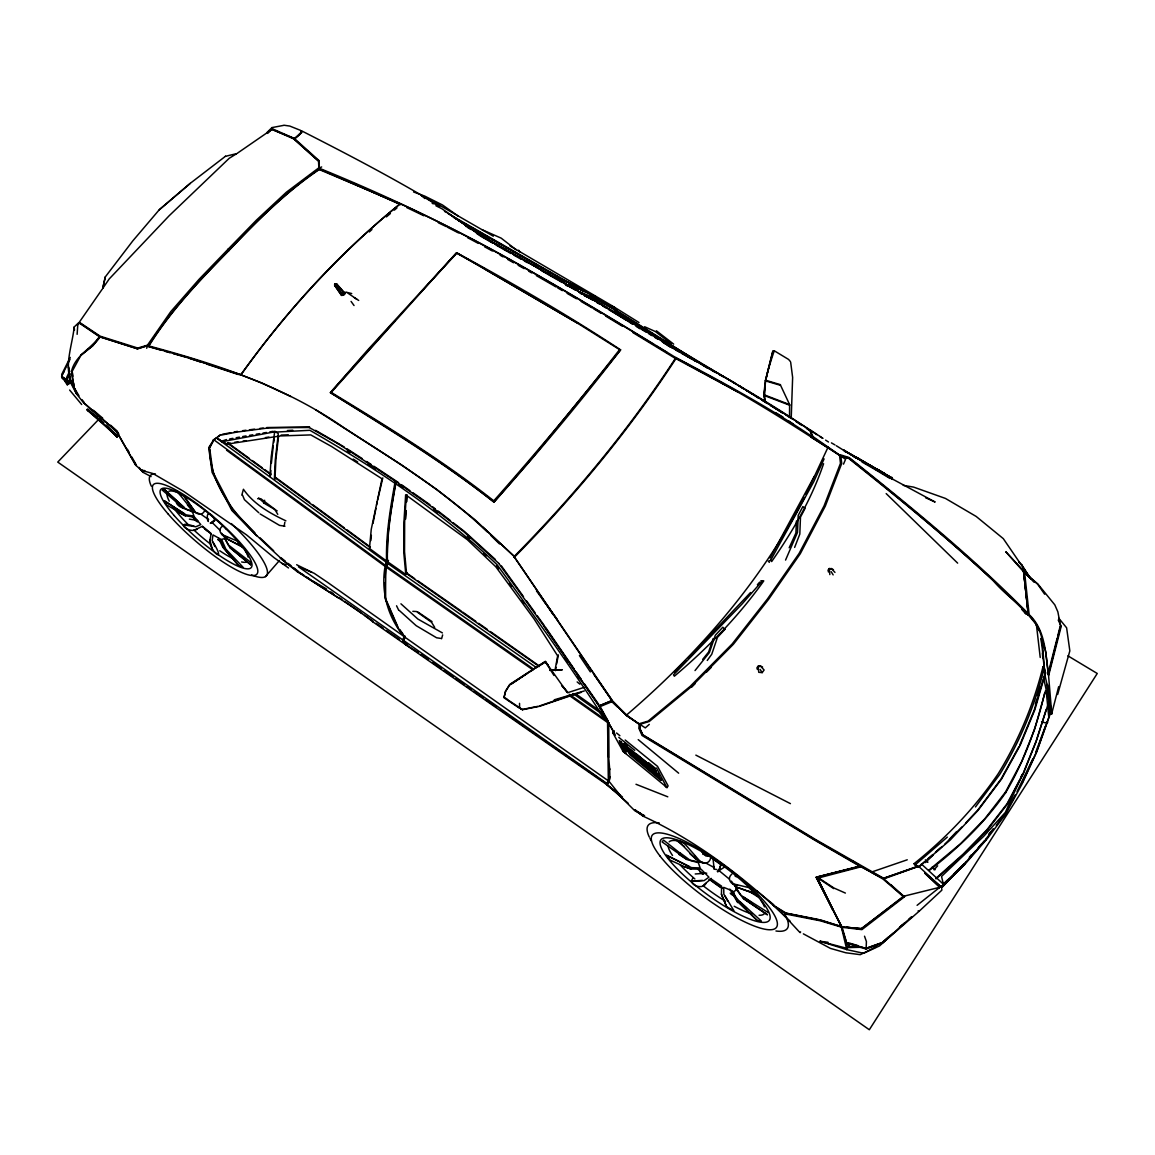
<?xml version="1.0" encoding="UTF-8"?>
<svg xmlns="http://www.w3.org/2000/svg" width="1155" height="1155" viewBox="0 0 1155 1155"><rect width="100%" height="100%" fill="white"/><g stroke="black" fill="none" stroke-linecap="round" stroke-linejoin="round"><path stroke-width="1.5" d="M386.593 566.253L386.362 562.312L270.414 477.246L216.36 437.933L213.92 439.838L385.727 565.632L532.585 668.413M209.878 540.02C208.882 551.195 227.405 565.329 213.069 542.215M385.727 565.632L386.391 561.258M569.762 695.844L607.559 722.496L608.339 780.852L609.219 780.621L609.826 776.651M407.21 572.793L405.795 574.468L386.564 561.041C385.813 534.447 390.361 508.056 395.082 481.967M387.344 552.595C387.199 529.481 391.646 506.569 395.429 483.844M387.43 561.677C386.694 535.068 391.256 508.662 395.977 482.573M791.218 418.197L792.633 377.44L790.67 362.251M543.933 626.068L599.084 705.922L610.143 701.359L612.569 701.432L626.111 715.104L639.047 724.127L638.989 728.574L642.108 735.504L814.477 840.032L859.594 866.12L882.969 878.161L884.181 878.738L919.048 866.149M789.515 417.143L789.601 404.568L780.592 385.351L765.317 380.832L763.874 394.62M941.513 887.531L949.078 878.955M80.114 322.794L100.225 336.206L137.763 348.059L147.465 345.172L148.923 345.937C170.897 310.435 199.844 280.217 228.95 250.563C256.785 221.327 285.343 192.466 318.924 169.756L318.535 161.195L293.803 138.932L272.06 129.317L237.324 153.254M796.445 520.963L795.91 533.004L789.183 547.759M137.763 348.059L137.2 348.752L100.023 336.928L92.386 346.067L80.821 355.422M846.759 943.346L842.139 927.321L816.152 877.208L841.143 926.137L846.759 943.346L866.12 949.035L866.409 941.57L864.518 936.2M272.421 129.692L294.554 138.643L319.141 160.675L318.924 169.756M274.414 478.372L275.28 459.935L278.312 433.659L274.76 431.133L271.208 456.947L269.909 476.524M274.962 479.354L275.915 459.228L278.543 436.46M829.824 574.598L829.247 568.52L833.448 569.617M757.29 669.366L758.055 666.551L760.409 666.002L764.105 670.001L762.184 672.629L758.777 672.311L758.055 666.551L760.409 666.002L762.603 667.07M638.975 812.514L644.144 816.051L634.745 810.695L616.987 793.023L607.458 785.328L607.198 783.682L609.219 780.621M1039.442 630.977L1035.703 623.7L1028.325 614.98L1023.503 570.743L1005.774 551.744L1024.644 572.952M704.781 373.758C751.226 398.316 795.434 426.758 839.497 455.287L840.826 455.907L841.721 463.458L825.305 506.092L800.314 553.678L768.624 599.286L733.396 644.259L691.311 686.749L649.312 721.456L639.87 724.387L639.639 728.459L642.584 734.941L814.723 839.685L883.07 879.114L903.528 896.713L861.182 928.822L841.49 926.613L820.324 919.842M405.419 519.245L405.939 510.683M406.459 502.122L406.863 495.264M482.602 526.911L513.47 555.714L611.861 700.594L611.255 701.027L611.674 699.612L513.47 555.714L474.705 519.49L436.994 489.633L401.565 464.888L315.719 409.823M406.315 495.582L404.654 521.728L404.539 551.715L406.56 573.559L539.298 666.565M405.434 519.216L405.983 510.496M406.546 501.775L406.979 494.802M270.53 475.831L270.891 470.489M271.367 463.372L273.259 445.917M385.12 577.558L385.842 566.643L385.423 599.228L397.854 627.771L404.351 636.795L608.339 780.852L606.317 783.913L607.516 784.404L600.239 779.336M638.874 723.997L639.87 724.387L639.682 728.632L642.584 734.941M77.125 334.315L77.876 323.458L80.056 323.559L99.402 336.625L137.734 348.824L147.667 345.619C216.332 363.998 285.054 386.622 343.872 427.697C393.335 459.849 444.531 490.687 487.15 531.849M763.96 396.858L765.072 386.867M386.68 564.073L385.091 566.369C380.702 591.389 387.734 617.463 404.25 636.636L405.102 636.405L403.543 639.596M185.406 515.765L166.811 505.038L164.299 500.707L184.093 513.585M370.87 540.554L371.361 535.328M405.174 642.093L406.719 645.342L403.514 640.404L405.073 637.228M986.139 839.151L964.439 863.839L943.361 884.167L941.57 887.199L924.91 872.891L939.997 887.141L917.099 905.318M845.388 451.85L843.525 450.205M765.361 401.594C762.184 384.832 769.75 364.807 774.211 350.745L788.562 359.422L790.453 361.602M273.735 442.481L274.211 439.044M204.68 510.784C200.219 519.418 190.907 509.326 187.37 504.879M555.064 669.943L557.648 655.852L534.101 618.979L495.798 566.773L467.299 539.659L405.65 494.744L403.889 522.638L403.774 552.624L405.795 574.468M555.555 670.665L556.075 667.316M556.595 663.981L558.399 654.899M77.876 323.458L74.165 327.024C72.317 346.11 62.558 368.503 73.357 386.333L79.002 395.847M1058.225 620.062L1061.214 626.27L1048.581 675.747L1051.743 713.545L1047.484 684.453M372.993 523.359L375.924 508.417M376.573 505.096L377.223 501.775M61.576 376.516L68.145 380.587L68.65 384.153L61.922 378.031L61.677 375.924M105.249 276.911L102.651 288.519L109.22 278.933L169.179 215.725L229.268 158.249L236.645 153.702M102.781 288.331L105.35 276.839L132.839 240.832L159.274 209.748L190.301 183.298L225.528 156.228M1058.673 686.676L1051.599 714.05L1051.873 712.895M377.613 500.072L382.796 477.896M519.533 703.337L519.591 708.275L504.013 697.764L505.486 691.643L509.442 685.132L545.247 661.613L548.336 665.309M765.505 380.702L772.637 352.275L773.475 352.232M903.528 896.713L891.198 884.932M765.317 380.832L772.839 350.846L773.778 350.86M319.228 169.54L400.28 203.771C488.045 244.138 570.945 294.092 653.369 344.204M1057.633 636.318L1060.16 626.342M263.889 503.248L264.639 500.259M1048.061 673.74L1057.2 638.008M1044.625 693.173C1036.454 728.112 1023.821 761.91 1005.543 792.85C984.638 822.808 958.217 848.232 929.327 870.422M1057.662 694.473L1069.833 650.871L1066.614 627.8L1058.832 618.3M1045.535 690.704L1034.649 729.209L1021.655 761.636L1005.514 792.027L984.869 818.693L960.715 843.554L928.808 870.206M1051.599 714.05L1047.325 684.771L1050.083 714.339L1036.425 752.641M1043.153 679.414L1034.216 710.137L1019.605 745.437M1043.644 677.711L1045.549 672.932L1044.293 667.763L1042.994 666.738C1033.638 704.478 1018.609 740.543 998.238 773.662L997.978 774.052C974.762 808.11 946.133 837.996 914.009 863.723L917.518 866.106M1045.549 672.932L1034.808 709.906L1020.168 745.307L1001.558 779.019L978.011 810.406L950.377 839.858L918.615 867.261L914.009 863.723M1035.371 704.189L1036.872 699.049M1037.869 695.628L1040.366 687.052M767.988 912.421L742.983 896.699M1044.293 667.763C1034.952 705.474 1019.937 741.539 999.58 774.659L975.455 806.941M1046.185 709.632L1035.963 742.03L1023.142 774.153L1007.102 804.515L986.948 830.532L963.357 854.729L936.099 878.796M146.671 348.29L147.508 345.648L137.2 348.752M1047.614 705.662L1036.338 740.572L1023.287 773.085L1007.073 803.721L986.846 829.824L963.227 854.036L935.738 878.522M811.835 435.825L840.652 455.792L848.088 458.059L839.598 455.777L840.479 463.314L824.064 505.904L799.087 553.462L767.411 599.026L732.183 643.956L690.127 686.417L648.143 721.095L639.191 723.737L640.346 724.113L639.913 728.574L642.873 734.825L815.56 839.512L883.604 878.305L917.676 866.64M714.165 868.892L713.068 859.132L720.922 864.72L719.146 870.047L717.457 871.592M713.155 638.556L708.636 651.983L702.702 659.375M710.946 856.461C709.589 867.549 698.096 862.799 694.574 855.624M823.587 463.704C811.734 498.83 792.792 531.242 771.67 561.547L770.587 560.377L768.277 561.186L769.36 562.341M964.569 864.489L941.57 887.199L941.108 886.304L943.621 884.975L964.569 864.633L986.226 839.873M1035.631 752.598L1045.376 726.25M1020.746 777.849L1022.002 774.485M794.64 547.412L799.809 534.101L800.487 517.094L805.122 508.272L802.855 506.569L798.206 515.404L797.513 532.397L785.559 560.088M301.325 132.984L300.618 130.399L289.775 126.068L284.188 125.26M843.497 464.151L845.576 459.257L811.575 436.677M870.827 871.967L882.969 878.161L904.481 896.785L861.904 929.631L842.139 927.321M1020.125 779.538L1005.37 812.384L983.627 836.379L941.542 876.428L943.361 884.167L921.401 864.012M814.289 476.308L770.039 558.125M824.092 458.896L813.712 481.808L770.587 560.377M659.029 773.518L659.115 775.842L630.096 751.602M1032.772 758.849L1017.006 791.709M1036.165 753.161L1022.045 783.985L1005.586 814.275L986.125 840.089M1022.204 782.902L1036.786 751.241L1048.798 717.342L1045.968 688.741L1043.427 677.335M806.046 494.311L828.077 447.115M67.712 378.479L69.993 373.729M69.719 371.13L66.644 377.468L67.394 383.922M402.691 639.827L404.25 636.636L327.298 582.163L314.073 573.241L298.452 566.802L402.691 639.827L405.91 644.779L418.211 652.546M1044.669 673.278L1042.113 639.35L1041.218 638.426L1044.495 670.579M737.468 885.163C731.548 885.654 726.149 878.623 731.895 874.075M599.763 705.59L599.445 706.86L614.431 733.151M70.224 357.429L61.706 374.451L62.081 376.544L68.261 381.829M62.312 374.74L69.993 359.349M284.837 522.248L284.13 526.175L284.953 526.204M209.575 447.62L213.502 440.286L208.709 447.562L212.101 472.323L231.823 510.423L256.684 535.862M62.486 374.422L64.103 371.405M599.921 705.893L599.445 706.86L612.569 701.432M1005.023 813.741L996.26 825.392M1007.593 809.02L1015.303 794.857M1018.768 746.953L1001.053 779.048L977.578 810.334L965.594 823.096M706.008 883.387C702.63 890.418 687.557 884.802 692.856 878.248M857.631 864.344L860.605 866.221L816.903 877.367L832.755 910.039M804.414 497.487C761.001 581.672 697.851 654.12 626.111 715.393L645.298 727.881L649.269 724.402M1047.383 722.857L1046.834 722.294C1049.837 723.247 1042.344 722.799 1041.55 721.63M442.654 634.932L441.571 638.787M831.427 442.885L834.935 444.892M800.632 931.97L800.213 932.663L799.015 931.536L781.401 912.464M625.187 740.023L657.513 766.342L668.124 785.891L667.041 787.566L623.021 751.342L612.973 733.079L614.186 731.231M614.287 731.144L612.973 733.079M607.458 785.328L607.14 784.592C611.053 780.405 609.508 774.095 609.71 768.739M828.034 942.292L819.992 941.282L846.456 948.226L841.143 926.137M387.546 564.708L385.972 567.004L531.964 669.193M226.842 537.032C221.63 536.44 216.707 529.625 222.713 526.03M622.675 743.777L622.083 744.643L623.585 747.097L640.549 760.741M77.385 324.988L102.16 289.255M147.465 345.172L170.81 311.59L199.05 279.337L227.939 249.365L256.424 220.129L286.368 192.221L318.332 168.197M718.294 871.635L720.922 864.72M707.264 660.458L711.769 654.206L717.428 637.401L724.878 629.388L722.813 627.223L715.349 635.221L709.401 652.546L695.021 670.579M240.644 375C286.238 311.532 339.411 253.45 399.962 203.959M629.735 754.46L660.674 780.145L661.382 779.279M660.674 780.145L661.281 779.365L630.37 753.623L624.537 743.084L627.151 745.22M985.576 839.541L989.849 833.881M988.911 834.401L993.271 828.727M620.61 349.835C580.315 402.142 537.927 452.861 493.965 502.136C442.336 461.437 386.001 427.451 330.373 392.657L367.55 350.109L456.586 252.743C512.445 283.033 567.48 314.969 620.61 349.835L532.917 457.149L493.965 502.136L493.777 500.837C537.263 451.764 579.305 401.42 619.542 349.647L620.249 350.037L577.673 323.27L484.407 268.855M988.868 834.473L991.033 831.658M211.019 523.403L215.191 519.187L212.26 522.551L210.282 523.114L211.639 522.363M151.088 476.596L142.874 472.251L141.3 470.316L152.994 473.55L183.645 491.366L246.434 534.808L274.168 557.764L288.519 567.971M66.47 379.273L70.238 381.944L76.259 393.537L83.507 402.72L116.54 431.494L135.482 464.916L141.3 470.316L139.134 467.443M73.357 386.333L71.509 371.217C75.436 355.22 90.812 349.229 99.402 336.625M70.859 380.197L76.721 393.884L73.805 386.997L71.985 371.693L81.052 354.975L92.978 345.547L100.225 336.87L80.504 323.487M857.024 457.496L892.454 478.343C890.086 481.029 894.374 477.159 890.851 477.232L849.329 453.872M388.499 560.406L386.607 562.658L536.512 667.691M969.29 857.328L971.543 854.657M966.547 861.587L941.715 887.747M969.955 857.588L973.347 853.588M979.007 846.933L981.259 844.262M493.878 501.992C442.379 461.235 386.42 426.7 330.373 392.657L394.851 320.946M330.778 392.902L456.586 252.743L577.991 323.429M265.491 576.547L279.409 560.55M750.548 592.515L688.394 658.061M757.377 584.748L759.644 582.163M762.488 580.72L741.972 604.094L673.509 674.809L674.347 676.209C707.669 648.042 738.464 616.553 763.758 580.922L760.784 580.864M969.68 857.631L975.354 851.163M977.635 848.579L984.45 840.826M386.853 561.763L386.449 565.705M226.438 439.55L222.727 440.907L226.929 444.155L228.358 442.596M421.2 291.71L456.759 253.219L484.768 268.783M934.034 869.787L937.643 865.831M343.54 295.204L344.883 293.745L344.291 292.504L336.654 283.87L334.936 283.812L334.878 285.761L341.591 295.42L343.54 295.204L334.936 283.812L334.878 285.761L336.148 285.617L336.654 283.87L334.936 283.812L337.029 284.664L344.883 293.745M335.383 284.014L334.502 284.953L341.591 295.42M949.439 839.237L956.643 831.557M962 826.937L944.732 844.262M100.947 420.42L87.65 408.913L86.899 409.707L107.155 426.888L116.944 437.124L117.695 436.33L116.597 434.728L106.26 425.011M116.944 437.124L115.832 435.522L116.597 434.728M1029.148 614.604L1028.325 614.98L1023.648 571.725L1037.897 584.069L1054.804 604.845L1057.865 611.847L1060.608 626.212L1048.379 674.607C1045.621 654.105 1045.506 629.822 1029.148 614.604L1024.543 571.999L1033.97 582.178M98.854 419.236L57.75 462.087L869.325 1029.74L1097.25 673.481L1067.899 655.838M88.228 411.223L88.978 410.444M513.816 556.854C574.021 495.769 629.215 429.443 675.978 357.473L676.296 358.064C629.547 430.021 574.381 496.332 514.206 557.417M955.185 872.747L962.505 865.312M674.563 672.08L685.882 660.617M691.571 687.254L695.281 683.5M706.412 672.253L711.365 667.258M267.628 133.403L271.786 129.302M266.762 132.71L271.974 127.599L283.625 125.375M943.649 883.835L947.461 880.139M954.059 873.729L964.006 864.084M925.357 862.583L932.937 855.249M936.719 851.582L940.502 847.914M809.381 430.281L810.261 429.934L822.75 438.25M369.326 231.924L371.939 229.499M162.393 490.283L164.212 489.229L185.868 509.066L199.425 513.686M902.185 925.126L879.619 945.873L863.666 953.294L846.702 949.612L819.992 941.282M222.049 441.686L216.707 437.673L222.049 441.686L272.335 432.259L309.858 430.295C376.443 468.569 441.123 511.578 496.982 564.593C532.368 613.262 567.654 662.306 600.441 712.664L601.019 712.144M723.911 867.492L717.457 871.606M882.305 942.624L893.089 933.197M899.832 927.292L911.974 916.68M915.424 864.691L947.331 837.086M882.074 942.581L888.801 936.705M899.572 927.306L904.957 922.6M908.999 919.077L911.699 916.724M924.881 861.399L918.427 866.957L914.933 864.792L917.388 866.452M927.537 859.118L932.821 854.541M935.463 852.26L942.09 846.543M159.202 209.849L190.2 183.414M386.42 216.88L390.39 213.516M394.346 210.138L396.988 207.9M319.011 161.397L294.193 139.149L300.921 132.479M294.193 139.149L300.069 134.168M294.554 138.643L301.83 132.507L301.325 130.717C347.294 154.106 393.306 178.115 437.442 204.695M400.28 203.771C339.368 252.902 286.18 311.128 240.904 374.87L261.694 382.897L290.757 396.526M904.567 896.598L903.499 896.294L939.679 887.329L924.679 873.18M218.006 436.662L220.591 434.641M880.197 472.034L880.947 471.615M903.672 896.165L861.399 928.75L853.545 928.187L861.673 928.533M810.954 433.125L810.261 429.934L813.106 437.196M703.539 885.048L711.018 878.883L721.615 886.174L721.456 894.36L726.625 906.733L733.916 910.717L725.123 896.15M939.058 887.82L939.997 887.141M321.653 166.941L319.011 168.125C390.563 197.216 460.34 230.769 527.33 269.274C577.226 297.485 626.27 327.168 675.098 357.184C721.846 381.843 768.465 406.979 812.268 436.662L811.027 437.153L812.268 436.662L809.54 429.559C702.153 361.703 591.663 298.755 481.361 235.721L481 235.49M212.809 440.315L219.955 435.334L236.804 432.085L269.476 427.798L309.367 427.509M510.799 684.41L527.445 673.264M708.925 879.951L711.206 878.363M846.456 948.226L847.409 947.591L846.702 949.612L847.857 947.028L849.503 946.624L862.106 947.259L846.933 947.605L846.471 942.581M197.173 529.207C188.149 534.751 173.077 518.913 194.242 526.319M643.075 815.878L634.86 809.713L642.815 816.051L644.562 815.43M848.622 945.007L849.503 944.429L848.579 947.244L848.03 942.682M537.768 666.753L544.366 662.725M530.333 671.459L533.206 669.669M624.162 747.588L627.396 749.422M214.715 520.688L211.943 522.291L219.854 530.145M1048.581 675.747L1045.679 651.521L1042.113 639.35M816.152 877.208L859.594 866.12M840.826 455.907L849.012 458.102C898.229 497.17 946.595 537.393 992.867 579.94C1008.055 599.676 1036.324 612.424 1041.882 638.47M761.362 921.069L739.763 901.478M876.212 946.883L860.258 954.665L845.835 952.774L830.402 948.385L803.346 933.846M606.924 305.281L613.969 306.912L639.004 322.534M433.01 203.872L435.478 202.89L493.301 236.198M148.403 346.37L186.735 357.169L239.821 374.696M432.215 203.352L434.655 202.428M880.76 943.187L866.033 948.385L848.102 943.058M866.033 948.385L880.471 943.159M866.12 949.035L882.521 943.159L919.135 911.252L941.845 890.173L941.787 888.931M568.592 695.96L539.356 706.023M871.78 871.982L907.253 859.796M917.489 866.337L883.604 878.305M194.531 529.986L202.529 526.247L211.206 533.581L209.921 540.237L212.607 550.155M230.105 547.773L250.678 564.752L229.888 547.586L224.749 538.591L221.587 539.399L225.774 549.029L242.94 567.105L238.912 565.907L223.94 548.452L220.721 539.197L212.982 534.895L212.174 540.453L214.816 546.517M561.575 685.493L567.856 692.625L583.896 687.442M240.875 374.682L186.735 357.169M574.973 694.328L539.645 706.268L522.522 709.719L520.501 708.564L522.522 709.719M584.271 690.95L554.27 699.815M570.065 695.512L580.979 692.466M706.745 873.18L695.223 873.974M567.278 692.451L545.261 661.469L509.875 684.309L505.544 691.109L504.042 697.274L507.103 699.107M607.198 783.682L403.514 640.404M611.861 700.594L599.084 705.922L544.207 626.385L498.873 563.467M716.88 869.542L714.252 869.152L713.328 866.048M860.807 866.842L817.61 878.19L841.49 926.613M816.773 877.093L860.605 866.221M225.398 156.329L236.66 153.629M695.96 859.277L678.548 841.129L684.8 843.511M537.653 706.369L522.262 709.473L507.348 699.54M222.28 434.323L230.711 432.692M234.075 432.042L237.454 431.378M229.672 438.943L232.92 438.351M236.169 437.745L239.417 437.139M764.191 400.626L763.802 399.774M242.666 436.532L246.058 435.955M249.451 435.377L252.844 434.8M256.237 434.208L259.63 433.63M263.022 433.053L266.415 432.475M269.808 431.898L273.201 431.306M605.422 304.198L604.556 303.678M265.419 437.615L268.898 437.052M226.929 444.155L280.347 435.94L310.782 434.915L331.528 446.48L382.016 478.791L371.26 529.235L369.456 548.437L386.564 561.041M230.105 442.943L227.708 443.318L270.588 474.416M918.817 911.295L918.11 910.891M234.638 442.278L237.988 441.802M243.012 441.094L246.362 440.632M346.052 292.273L342.356 292.735M242.608 430.7L246.044 430.252M249.48 429.804L254.649 429.126M259.803 428.447L263.239 428M266.675 427.552L309.569 426.946M550.921 670.059L561.763 669.712M549.693 670.376L562.341 669.842M642.815 816.051C690.676 838.14 733.858 869.556 772.753 904.928L785.689 912.854M691.268 881.092L702.384 880.399M691.369 881.366L704.074 880.615L708.968 877.194L700.998 869.152L690.82 869.008L684.467 866.654L670.088 860.1L666.579 855.162L689.16 866.481M192.004 509.875L178.621 493.243L184.222 496.304L194.82 511.434M287.422 430.526L292.764 430.238M280.304 558.24L296.691 571.249L303.722 575.046M1046.834 722.294L1047.628 722.25M281.127 435.074L288.288 434.829M840.436 454.839L849.17 457.553C911.064 506.93 972.64 557.071 1028.21 613.637L1028.325 614.98L1025.279 613.218M73.256 386.694L74.223 386.694M723.81 629.388L724.878 629.388M257.623 498.686L260.799 498.715L274.717 509.211L277.763 514.365M732.891 883.777L748.96 887.617L754.894 893.652L735.634 886.795L731.303 881.092M412.84 611.327L416.435 611.515L431.537 622.256L434.699 627.41M566.008 285.401L581.831 290.078L595.619 296.806M702.803 854.31L706.181 854.628M709.242 856.303L705.864 855.971L702.139 852.246M141.343 470.273L144.837 470.634M1023.503 571.884L1037.666 584.199L1044.669 594.233M866.163 463.285L885.365 473.954L876.558 468.728M727.895 901.261L723.839 894.158L723.709 887.372L732.559 890.938L737.569 901.362L757.146 920.434L759.961 920.853M283.596 526.001L279.51 525.381L260.092 513.932M197.722 520.573L189.391 519.115M440.806 638.412L436.59 637.777L416.161 625.664L399.312 610.475M183.486 524.832L195.801 526.767L200.797 524.601L194.618 517.151L185.248 515.78L179.386 512.806M72.837 385.987L73.934 386.16M607.559 722.496L608.685 722.684L608.613 756.583L609.725 769.591M846.456 927.017L851.769 927.898M903.239 485.345L913.634 487.107L945.44 498.426L976.148 516.429L1003.305 538.649L1030.635 578.597M786.526 913.201L818.635 919.51M224.965 537.84L241.64 546.517L224.777 537.725L221.659 533.292M224.676 537.71L228.3 544.9L250.563 562.182L250.592 564.781M351.726 293.558L346.601 292.287L356.909 299.261M308.587 427.162L337.91 443.607M161.541 350.312L148.071 346.486C170.319 310.782 199.353 280.217 228.719 250.361C256.728 220.894 285.603 191.932 319.358 168.977L400.958 204.522M164.905 351.264L169.958 352.694M173.337 353.661L186.807 357.487M849.748 943.187L858.309 945.714M765.823 380.298L780.52 384.702M840.623 926.902L820.454 920.824L786.569 914.197L772.753 904.928M840.912 926.469L819.949 920.131L784.779 912.97M354.412 297.759L358.7 300.43M281.863 563.38L286.166 564.766M754.663 893.624L735.865 886.881M639.047 724.127L639.87 724.387M556.869 279.496L561.619 281.055M188.467 358.036L200.104 361.876M206.745 364.085L238.32 374.523M568.274 285.819L574.714 288.014M568.029 285.155L580.922 289.559L594.738 296.286L598.637 299.809M684.28 866.669L691.008 868.993M812.268 436.662L811.286 437.355L827.601 447.562M413.562 191.961L424.795 196.133L442.538 204.998L458.189 216.086M764.379 395.559L789.731 405.246M764.191 394.822L789.601 404.568M587.346 297.023L590.552 298.279M584.416 295.853L590.653 298.293M579.478 291.912L595.042 298.033L611.399 306.71L621.26 315.113M580.344 293.341L594.349 298.842L610.735 307.504M636.001 784.274L667.792 796.82M465.436 225.658L476.019 229.989L484.32 235.808M475.47 230.596L467.905 227.521L470.764 229.426M466.071 226.481L480.235 232.357L488.825 238.392M473.377 230.365L482.545 234.985M611.269 700.739L626.342 714.887L638.657 723.781M442.394 632.911L417.865 619.051L400.944 603.82M285.877 520.833C269.996 513.34 253.494 503.97 243.431 489.272L241.799 495.177M294.02 138.311L272.797 128.97L271.974 127.599M482.198 229.758L501.183 238.147L516.141 249.769M845.388 893.075L833.968 888.022L817.134 876.977M644.606 326.735L655.361 331.528L671.315 343.829M925.559 497.733L935.131 502.035L893.176 479.426M352.506 182.909L400.482 204.579M569.328 283.986L573.775 286.05M444.516 211.408L447.461 212.78M406.676 207.525L423.899 215.768M438.395 222.771L446.436 226.669M581.153 290.208L584.213 291.695M590.349 294.684L594.955 296.922M296.647 564.737L311.879 572.245M435.911 205.763L441.86 208.709L481.447 236.14L537.638 267.772M666.594 855.422L691.527 867.65L700.132 867.925L698.342 862.713L686.864 859.522L678.794 854.31M695.844 755.125L790.424 803.635M706.6 863.464L714.165 867.564M447.938 227.448L458.492 232.92M467.53 237.627L478.329 243.402M737.424 391.747L674.563 357.935L632.969 332.64M664.111 343.165L694.704 360.692M484.58 246.78L492.377 250.996M679.414 359.783L699.771 370.899M702.904 372.603L735.634 390.52M735.114 876.082L736.37 876.76M676.801 358.339L701.663 372.04M775.554 412.58L783.018 417.085M507.897 251.848L510.9 253.508M513.888 255.183L521.367 259.341M524.37 261.016L527.359 262.676M500.115 255.212L503.118 256.886M507.623 259.399L513.629 262.762M518.147 265.275L524.153 268.639M884.86 473.882L843.525 449.974L848.579 453.366M315.589 430.339L344.19 446.956M448.111 213.588L582.337 290.338M453.886 217.472L573.587 285.776M458.477 220.374L469.392 226.539M472.51 228.315L558.919 277.734M675.689 349.922L678.779 351.669M681.869 353.416L691.138 358.642M694.227 360.389L697.317 362.136M700.406 363.883L709.675 369.124M712.765 370.87L715.855 372.617M718.944 374.364L723.579 376.978M732.848 382.218L735.937 383.965M852.881 455.676L843.67 450.32M673.755 348.218L734.652 382.868M857.414 458.463L866.568 463.66M869.628 465.393L872.66 467.111M875.707 468.843L878.738 470.561M892.425 478.329L875.75 468.843M881.626 472.092L844.911 450.999M863.868 462.043L866.842 463.747M869.802 465.451L872.776 467.14M536.729 267.397L566.325 284.26M540.887 270.299L556.075 279.005M559.107 280.752L562.153 282.499M480.971 236.356L492.94 243.243M495.928 244.961L506.41 250.982M862.005 462.014L875.562 469.796M509.398 252.035L483.209 236.948L448.833 213.704M845.446 451.417L848.521 453.208M851.61 454.983L862.381 461.206M528.687 271.194L531.733 272.941M536.31 275.583L556.133 286.989M597.583 299.159L606.722 304.458L613.088 306.378L510.019 245.943M563.496 280.376L566.542 282.152M565.531 283.942L603.502 305.844L632.449 324.021M565.185 284.245L575.739 290.338M578.756 292.085L581.759 293.818M584.777 295.565L592.313 299.925M596.832 302.538L599.849 304.27M853.011 456.254L856.057 458.015M557.692 287.898L562.37 290.612M567.062 293.327L576.432 298.755M581.109 301.469L592.039 307.808M404.38 635.986L405.102 636.405M312.326 580.72L326.648 589.064M277.157 510.885L265.159 503.84L258.619 497.906M431.984 621.563L417.836 612.006M757.608 896.67L748.714 891.111M623.021 751.342L625.866 753.565M850.802 454.305L892.714 479.426M600.701 304.169L635.914 325.349M876.096 470.114L890.014 478.488M602.823 306.061L605.783 307.851M608.757 309.627L626.573 320.325M629.547 322.115L632.507 323.905M667.561 345.345L670.622 347.179M635.726 325.32C693 360.692 753.219 391.184 808.717 429.429L809.713 430.324M635.481 325.681L638.455 327.486M641.429 329.276L645.89 331.976M648.865 333.766L651.839 335.571M654.813 337.361L657.787 339.166M662.248 341.851L672.658 348.146M593.555 308.717L601.134 313.323M605.682 316.08L622.343 326.186M656.444 346.067L667.229 352.622M331.442 392.512C386.997 426.383 442.654 460.426 493.777 500.837M852.823 861.154L856.967 863.709M738.94 385.828L743.459 388.614L739.128 385.669M746.462 390.477L752.483 394.202M755.486 396.064L758.503 397.926L746.592 390.361M763.007 400.727L767.526 403.514L761.506 399.731M770.529 405.376L782.57 412.826M836.292 445.729L843.049 449.93M436.792 204.911L421.228 195.354L424.896 198.53M609.912 306.999L701.287 364.172M607.588 304.978L707.481 367.637M704.276 366.048L707.279 367.94M616.106 311.287L635.741 323.559M638.758 325.45L676.512 349.07M770.443 405.347L782.368 412.84M809.915 430.238L817.033 434.713M819.877 436.489L822.721 438.279M637.011 326.879L640.058 328.8M710.527 369.557L713.573 371.477M678.028 350.037L694.776 360.605M750.562 901.81L740.889 895.284L734.869 885.755M347.179 448.891L362.179 458.578M337.65 443.405L366.38 462.014M347.251 450.681L350.239 452.616M353.185 459.084L357.66 461.971M833.722 888.614L816.903 877.367L832.842 909.389M767.382 914.688L743.43 898.446M767.281 914.717L743.329 898.518L735.923 888.787L735.778 890.476C728.199 892.18 744.195 906.112 746.534 908.003M825.594 440.113L828.496 442.004M469.002 227.492L486.573 238.941L555.974 278.167L567.047 281.806L578.886 287.321L582.669 290.887M221.991 534.52L237.179 541.06L241.438 546.474M785.573 414.688L791.522 418.615M795.983 421.561L801.931 425.473M806.407 428.418L809.381 430.382M366.684 461.495L371.044 464.368M373.946 466.274L398.562 482.631M366.149 461.827L395.356 481.13M368.07 464.151L375.216 468.872M296.691 571.249L338.762 598.131M164.27 500.923L186.128 514.87L194.026 516.126L193.044 513.484C192.596 509.413 178.837 509.341 176.383 502.772M453.294 217.025L467.573 226.539M201.057 514.264L208.636 519.606M306.595 576.98L310.897 579.882M686.936 859.436L662.104 841.923L663.562 840.118L679.905 853.04M476.452 233.296L480.725 236.198M788.721 420.998L793.009 423.943M330.763 591.88L333.492 593.757M639.148 812.47L644.317 816.022M376.068 623.296L383.388 628.363M386.319 630.399L399.486 639.524M402.416 641.559L406.805 644.606M372.56 621.65L607.212 784.967L628.306 803.404M405.954 572.562L414.688 578.641M417.59 580.662L461.235 611.053M338.978 597.51L341.822 599.488M344.666 601.466L361.746 613.348M364.605 615.326L373.137 621.26M421.07 654.539L428.202 659.505M432.562 662.537L441.354 668.673M444.3 670.709L453.092 676.844M455.879 678.779L464.238 684.597M467.024 686.546L471.197 689.448M474.07 691.455L482.949 697.634M485.909 699.699L496.26 706.903M500.693 709.993L524.356 726.481M527.315 728.545L537.667 735.749M543.5 739.821L562.413 752.988M565.329 755.024L574.049 761.102M576.966 763.123L585.686 769.201M588.602 771.237L597.323 777.315M372.935 621.881C343.8 598.709 309.887 582.596 281.372 558.702C249.148 528.571 210.629 495.87 209.503 448.154L213.502 440.286M401.406 484.638L409.938 490.644M412.797 492.651L429.877 504.677M395.183 480.985L429.487 505.154M398.822 484.58L403.081 487.569M462.679 612.078L475.788 621.289M478.69 623.325L487.424 629.475M490.341 631.525L538.389 665.323M569.3 694.299L607.472 721.225L599.272 712.13L572.995 693.52M575.825 693.91L599.358 710.556M227.91 442.899L249.408 458.477M252.281 460.556L262.3 467.818M265.174 469.897L270.905 474.055M226.582 450.205L385.091 566.369M275.208 477.203L309.699 502.454M312.572 504.562L344.277 527.835M274.89 477.549L370.221 547.542M347.164 529.957L370.307 547.008M680.035 852.866L690.069 860.201L704.824 863.132L698.299 860.937L690.055 853.877M240.63 545.911L244.571 548.856M225.514 528.369L226.611 529.207M759.196 666.753L758.243 666.016L756.987 667.734L757.925 669.424M1018.753 562.153L1022.074 564.939M656.401 330.806L673.668 344.118M432.62 506.8L435.363 508.936M438.12 511.059L450.479 520.631M453.236 522.767L464.223 531.271L495.437 559.54M429.371 505.053L463.834 531.719L499.061 563.64M433.702 509.413L437.947 512.705M719.45 870.957L729.368 879.128M676.44 840.248L684.525 846.644M281.17 557.908L285.372 561.229M288.173 563.438L290.988 565.647M293.789 567.87L297.99 571.191M195.383 512.271L183.977 496.318M848.607 458.362C910.761 507.882 972.582 558.183 1028.325 614.98M623.585 747.097L659.115 775.842M613.753 789.457L622.531 797.094M616.553 732.992L619.874 735.692M618.777 737.352L634.73 750.346M636.607 754.229L655.318 769.649M435.478 202.89L439.665 206.312M434.756 203.266L437.528 205.518M577.154 681.941L579.853 684.135M648.547 762.704L655.361 768.292M625.317 745.928L656.3 771.28M756.453 890.592L773.792 904.813L773.749 905.823L790.28 921.387M607.14 784.592L620.177 795.333L609.176 781.531M183.27 508.07L162.436 490.211M93.035 413.793L97.092 417.157M99.806 419.381L103.863 422.744M638.21 739.619L678.649 773.186M665.323 786.324L666.926 787.652L656.415 768.017M628.97 752.815L661.555 779.957M214.931 519.129C208.174 509.24 205.662 514.784 208.348 521.482M614.431 310.652L616.9 312.76M93.382 410.227L102.723 418.211M83.579 402.575L116.612 431.335L136.045 465.537M86.899 409.707L115.832 435.522M110.562 425.199L117.088 431.017L118.806 434.063M700.233 861.5L684.54 843.569M834.964 572.404L831.398 568.477L829.146 568.939L828.308 571.812M830.127 569.314L829.247 568.52L828.063 570.151L829.016 571.725M467.414 536.021L470.056 538.418M258.778 512.733L244.427 499.667L242.608 495.307M918.846 866.51L939.564 885.668M757.146 920.434L737.569 901.203M164.068 489.359L184.208 507.623M483.613 553.519L486.197 555.974M259.918 537.725L273.677 550.776M66.167 379.865L69.618 383.157M176.455 491.019L180.166 494.542M886.174 493.589L957.654 563.135M611.009 700.767L617.304 706.86M490.875 535.487L499.566 543.976M926.916 861.356L927.869 862.309L925.357 859.825M626.342 714.887L612.078 700.421L593.785 674.26M81.687 404.524L69.632 390.044M254.923 532.802L232.473 509.774L212.953 472.265L209.82 449.382M932.33 866.986L935.001 869.787M599.604 711.942L608.064 720.908L600.528 707.293M1022.059 565.286L1030.159 577.948M600.441 712.664L606.548 719.175M63.294 378.421L68.65 384.153M1030.765 578.727L1023.503 570.743L1028.21 613.637M1021.655 609.277L1025.871 613.911M613.969 306.912L617.203 310.507M228.084 249.22L229.094 250.404M227.795 249.523L228.805 250.707M624.682 750.028L619.73 741.308M562.182 685.666L567.856 692.625M223.94 548.293L238.912 565.907M82.019 399.688L84.041 402.243M354.036 305.526L351.062 301.397M518.667 250.216L519.981 251.978M496.563 565.835L498.7 568.736M509.326 583.232L511.463 586.134M522.103 600.629L524.226 603.531M536.454 590.884L541.709 598.088M544.857 602.405L557.446 619.715M542.042 598.752L545.146 603.04M547.225 605.899L553.245 614.734M501.443 565.993L523.489 596.63M526.637 601.004L535.039 612.684M537.133 615.601L544.481 625.808M590.349 671.907L579.42 655.549M399.731 629.504L403.442 634.687M660.79 780.073L654.784 769.071L623.714 743.82L629.071 753.147M584.416 683.861L598.665 704.319M564.896 657.7L567.957 662.104M577.514 675.877L579.42 678.635M545.478 627.266L574.381 669.323M576.374 672.224L581.369 679.486M545.261 661.469L547.759 665.179M760.106 669.409L762.184 672.629M737.655 902.589L729.845 889.133M545.247 661.613L553.996 675.473M64.593 380.688L67.438 385.193M1022.868 567.437L1025.683 571.956M831.167 571.682L833.145 574.901M609.104 723.81L599.561 706.586L615.355 735.158M620.654 744.239L624.191 750.302L619.759 742.506M127.425 449.295L129.158 452.341M131.742 456.918L136.059 464.527M1035.703 623.7L1039.356 630.659M726.625 906.733L721.384 894.129M223.03 547.715L218.454 538.071M397.883 626.905L385.467 598.434L385.207 582.784M396.555 605.783L398.677 610.172M141.747 469.767L142.874 472.251M1042.59 643.147L1043.976 647.854M1042.994 666.738L1044.005 670.838M1044.654 673.928L1047.239 685.391L1050.083 714.339M763.975 395.443L764.928 401.42M70.181 379.793L68.492 366.828L70.368 381.453M72.491 372.863L72.895 376.27M73.732 383.085L74.137 386.492M1036.338 624.104L1040.222 657.469M207.452 518.48L207.698 520.703M74.165 327.024L74.498 330.171M1041.218 638.426L1041.767 645.298M1042.402 653.08L1042.835 658.393M608.281 723.044L608.627 757.435M784.736 914.154A86.596 21.05 36.6 0 1 775.958 930.988M651.434 841.013A86.596 21.05 36.6 0 1 649.933 838.342M649.312 837.086A86.596 21.05 36.6 0 1 659.173 822.88M734.277 896.092A66.701 16.574 36.3 0 1 731.216 894.273M720.749 887.545A66.701 16.574 36.3 0 1 709.43 879.431M702.514 874.017A66.701 16.574 36.3 0 1 699.67 871.678M231.347 523.59A76.649 17.007 40.8 0 1 251.545 574.988M151.291 486.111A76.649 17.007 40.8 0 1 155.405 473.925M220.764 541.782A59.064 13.456 41.1 0 1 217.949 539.674M207.322 531.04A59.064 13.456 41.1 0 1 204.782 528.846M196.177 520.919A59.064 13.456 41.1 0 1 193.665 518.451M751.891 913.937A59.685 14.466 36.6 0 1 734.205 906.271M725.513 901.29A59.685 14.466 36.6 0 1 703.092 885.712M694.877 878.969A59.685 14.466 36.6 0 1 679.977 864.691M672.513 855.48A59.685 14.466 36.6 0 1 668.081 846.182M669.149 841.836A59.685 14.466 36.6 0 1 680.93 841.649M754.244 892.035A59.685 14.466 36.6 0 1 756.381 894.49M760.625 899.99A59.685 14.466 36.6 0 1 764.495 906.892M764.697 913.273A59.685 14.466 36.6 0 1 759.066 915.265M734.638 895.746A54.718 13.485 36.5 0 1 730.191 893.162M722.64 888.397A54.718 13.485 36.5 0 1 710.311 879.576M703.467 874.09A54.718 13.485 36.5 0 1 698.039 869.383M247.199 561.604A52.827 11.723 40.9 0 1 241.597 561.951M232.054 558.168A52.827 11.723 40.9 0 1 219.753 550.747M210.21 543.832A52.827 11.723 40.9 0 1 193.896 530.015M187.644 523.966A52.827 11.723 40.9 0 1 173.019 507.088M169.28 501.169A52.827 11.723 40.9 0 1 167.114 493.373M168.847 491.279A52.827 11.723 40.9 0 1 178.606 492.911M245.091 550.343A52.827 11.723 40.9 0 1 248.123 557.042M222.338 542.402A48.438 10.944 40.9 0 1 218.165 539.428M211.091 533.971A48.438 10.944 40.9 0 1 202.298 526.449M197.433 521.916A48.438 10.944 40.9 0 1 191.254 515.693M1005.557 792.128L1005.529 792.864L1005.557 792.128M621.361 742.116L619.282 740.716L624.48 750.1L626.804 751.948L621.361 742.116M659.794 855.754A77.313 18.567 36.6 0 0 769.042 929.746A77.313 18.567 36.6 0 0 714.411 858.598A77.313 18.567 36.6 0 0 659.794 855.754M667.604 858.006A67.524 16.271 36.6 0 0 763.007 922.412A67.524 16.271 36.6 0 0 714.786 859.941A67.524 16.271 36.6 0 0 667.604 858.006M168.312 514.206A68.419 15.029 40.8 0 0 256.179 574.757A68.419 15.029 40.8 0 0 190.792 499.292A68.419 15.029 40.8 0 0 168.312 514.206M174.188 515.534A59.757 13.196 40.9 0 0 250.707 568.058A59.757 13.196 40.9 0 0 193.203 501.819A59.757 13.196 40.9 0 0 174.188 515.534"/></g></svg>
